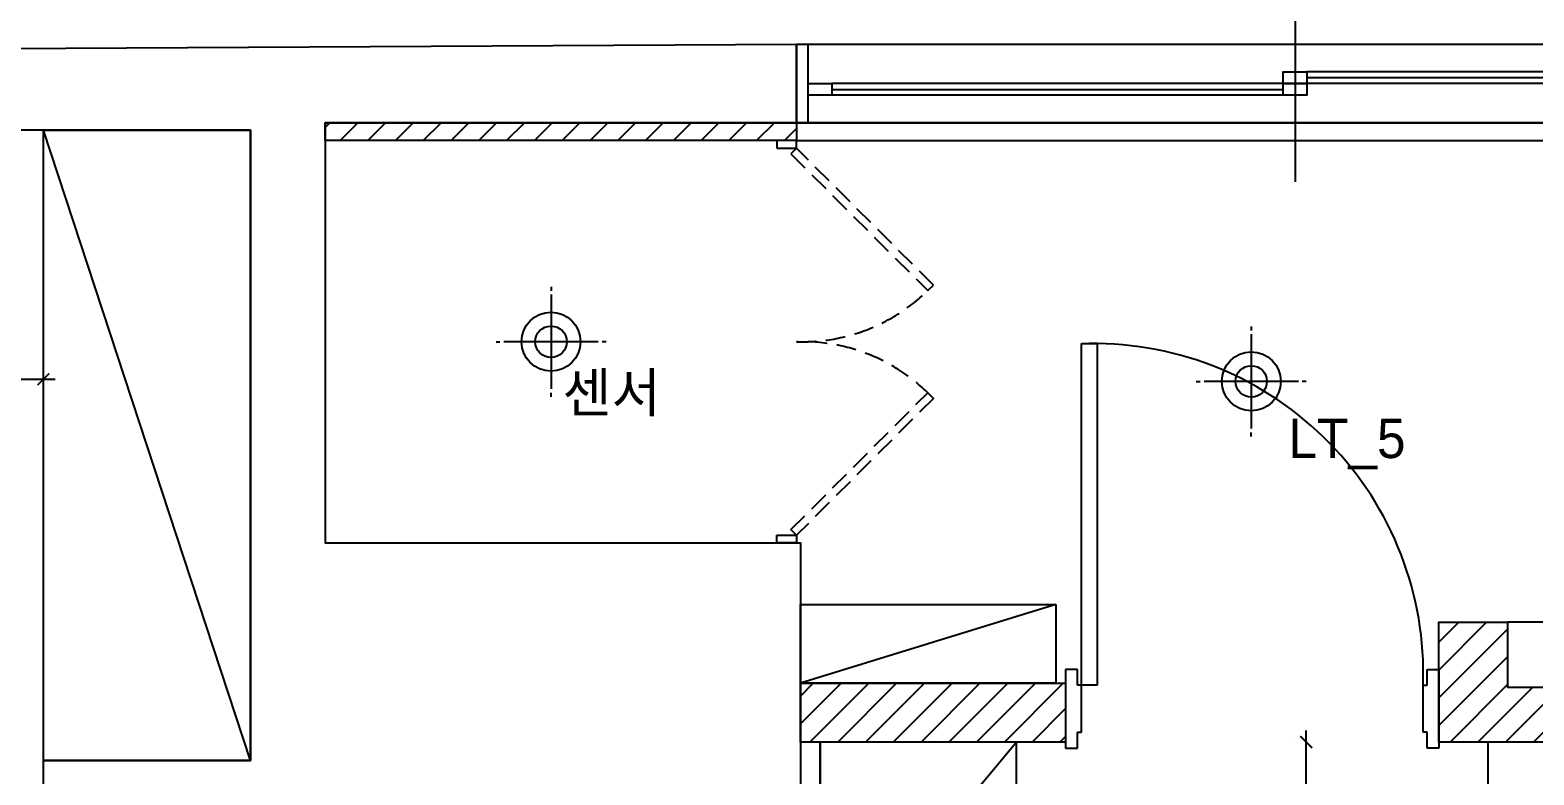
# Model space of a CAD drawing. Header units: inches. Extents: x 3778 to 56227, y -16914 to 35091.
# Drawn here: x 40345 to 44174, y -2982 to -1086 of the extents above; entities that cross this region are included whole.
import ezdxf

# ---------------------------------------------------------------- set-up
doc = ezdxf.new("R2010")
doc.units = ezdxf.units.IN
doc.header["$LTSCALE"] = 100
doc.header["$MEASUREMENT"] = 0
doc.header["$PDSIZE"] = 700.071425
doc.linetypes.add('DASHED', pattern=[0.75, 0.5, -0.25])
doc.linetypes.add('HID', pattern=[2.5, 1.5, -1])
for name, color, linetype in [('03-WAL NEW', 3, 'Continuous'), ('06-FUR', 6, 'Continuous'), ('07-DIM WAL', 5, 'Continuous'), ('2-con', 2, 'Continuous'), ('3.기호.계단선', 30, 'Continuous'), ('CEIL-DOOR', 6, 'Continuous'), ('CO-DO-FR', 7, 'Continuous'), ('CO-DOOR', 8, 'Continuous'), ('FUR', 8, 'DASHED'), ('HAT', 8, 'Continuous'), ('RC-LIGHT', 7, 'Continuous'), ('U-LANP', 6, 'Continuous'), ('도면층2', 2, 'Continuous'), ('도면층4', 4, 'Continuous'), ('도면층5', 5, 'Continuous')]:
    doc.layers.add(name, color=color, linetype=linetype)
doc.styles.add('HY 울릉도 L', font='')
doc.styles.add('코레일둥고', font='Korail_Round_Gothic_Medium.ttf')
doc.styles.get('HY 울릉도 L').set_extended_font_data('HY울릉도L')
doc.dimstyles.new('30', dxfattribs={"dimscale": 30, "dimtxt": 2, "dimasz": 1, "dimexe": 1, "dimexo": 1, "dimgap": 1, "dimtad": 1, "dimdec": 0, "dimrnd": 0.05, "dimdsep": 46, "dimlunit": 6, "dimtxsty": 'HY 울릉도 L', "dimblk": 'ARCHTICK', "dimcen": 2.5, "dimdle": 1, "dimclrd": 133, "dimclre": 133, "dimclrt": 30, "dimadec": 0, "dimazin": 0, "dimtfac": 1, "dimtdec": 0, "dimtix": 1, "dimtmove": 2, "dimatfit": 3, "dimldrblk": 'ARCHTICK', "dimfxl": 0, "dimlwd": -1, "dimlwe": -1, "dimarcsym": 0})

# ---------------------------------------------------------------- blocks, each defined once
blk = doc.blocks.new('cjvjf')
at = {"layer": '2-con'}
for points in [[(152882.5, 76193.5), (151682.5, 76193.5), (151682.5, 75123.5), (152892.5, 75123.5), (152892.5, 71496.5), (150915.5, 71496.5), (150915.5, 71696.5), (152731.5, 71696.5), (152731.5, 74371.5), (151165.5, 74371.5), (151165.1, 72491.5), (150965.5, 72491.5), (150965.5, 74569.5), (151492.5, 74569.5), (151492.5, 76174.5), (150867.5, 76174.5), (150867, 76382.7), (152882.5, 76393.5), (152882.5, 76193.5)], [(155977.5, 75131.5), (155197.5, 75131.5), (155197.5, 74921.5), (154692.5, 74921.5), (154692.5, 74756.5), (155362.5, 74756.5), (155362.5, 74966.5), (155977.5, 74966.5)]]:
    blk.add_lwpolyline(points, dxfattribs=at)
at = {"layer": '도면층2'}
blk.add_line((152882.5, 76193.5), (155336.5, 76193.5), dxfattribs=at)
at = {"layer": '도면층4'}
for p, q in [((154151.5, 76543.5), (154151.5, 76043.5)), ((152882.5, 76393.5), (155336.5, 76393.5)), ((152882.5, 76193.5), (152882.5, 76393.5)), ((152912.5, 76193.5), (152912.5, 76393.5)), ((154181.5, 76308.5), (155246.5, 76308.5)), ((152972.5, 76278.5), (154121.5, 76278.5)), ((155336.5, 76193.5), (152882.5, 76193.5))]:
    blk.add_line(p, q, dxfattribs=at)
for points in [[(154121.5, 76293.5), (154121.5, 76323.5), (154181.5, 76323.5), (154181.5, 76293.5)], [(152912.5, 76263.5), (152912.5, 76293.5), (152972.5, 76293.5), (152972.5, 76263.5)], [(154121.5, 76263.5), (154121.5, 76293.5), (154181.5, 76293.5), (154181.5, 76263.5)]]:
    blk.add_lwpolyline(points, close=True, dxfattribs=at)
at = {"layer": '도면층5'}
for p, q in [((155246.5, 76323.5), (154181.5, 76323.5)), ((154121.5, 76293.5), (152972.5, 76293.5)), ((154121.5, 76263.5), (152972.5, 76263.5)), ((155246.5, 76293.5), (154181.5, 76293.5))]:
    blk.add_line(p, q, dxfattribs=at)
blk = doc.blocks.new('cjscjdeh')
at = {"layer": '03-WAL NEW'}
h = blk.add_hatch(dxfattribs=at)
h.set_pattern_fill('_USER', color=8, scale=50, angle=45, pattern_type=0)
h.set_pattern_definition([(45, (-1723.9, -994.563), (-35.355339, 35.355339), [])])
h.paths.add_polyline_path([(152619.5, 78084.9), (152619.5, 77944.9), (151774.5, 77944.9), (151774.5, 78249.9), (151949.5, 78249.9), (151949.5, 78084.9)])
blk.add_line((150139.5, 79476.9), (152593.5, 79476.9), dxfattribs=at)
for points in [[(150139.5, 79476.9), (148939.5, 79476.9), (148939.5, 79521.9), (150139.5, 79521.9)], [(150149.5, 78094.9), (150824.5, 78094.9), (150824.5, 77944.9), (150149.5, 77944.9)]]:
    blk.add_lwpolyline(points, close=True, dxfattribs=at)
blk.add_lwpolyline([(152619.5, 78084.9), (152619.5, 77944.9), (151774.5, 77944.9), (151774.5, 78249.9), (151949.5, 78249.9), (151949.5, 78084.9), (152619.5, 78084.9)], dxfattribs=at)
at = {"layer": '06-FUR', "color": 8}
for p, q in [((148222.5, 77897.9), (148222.5, 79502.9)), ((148222.5, 79502.9), (148749.5, 79502.9)), ((148749.5, 77897.9), (148222.5, 79502.9)), ((148749.5, 79502.9), (148749.5, 77897.9)), ((150139.5, 79476.9), (150089.5, 79476.9)), ((150089.5, 79476.9), (150089.5, 79456.9)), ((150139.5, 79456.9), (150139.5, 79476.9)), ((150089.5, 79456.9), (150139.5, 79456.9)), ((150089.5, 78451.9), (150089.5, 78471.9)), ((150089.5, 78471.9), (150139.5, 78471.9)), ((150139.5, 78451.9), (150089.5, 78451.9)), ((150139.5, 78471.9), (150139.5, 78451.9)), ((150799.5, 78294.9), (150149.5, 78094.9)), ((150149.5, 78294.9), (150799.5, 78294.9)), ((150149.5, 78094.9), (150149.5, 78294.9)), ((150799.5, 78294.9), (150799.5, 78094.9)), ((150799.5, 78094.9), (150149.5, 78094.9)), ((150199.5, 77944.9), (150149.5, 77944.9)), ((150149.5, 77944.9), (150149.5, 75024.9)), ((150699.5, 77944.9), (150199.5, 77344.9)), ((150699.5, 77944.9), (150199.5, 77944.9)), ((150199.5, 77944.9), (150199.5, 77344.9)), ((150199.5, 75024.9), (150199.5, 77944.9)), ((150699.5, 77344.9), (150699.5, 77944.9)), ((152619.5, 77944.9), (151899.5, 77944.9)), ((151899.5, 77944.9), (151899.5, 74824.9)), ((148749.5, 77897.9), (148222.5, 77897.9))]:
    blk.add_line(p, q, dxfattribs=at)
at = {"layer": 'CO-DO-FR', "color": 8}
for p, q in [((150824.5, 78129.9), (150824.5, 77929.9)), ((150854.5, 78129.9), (150824.5, 78129.9)), ((150824.5, 78129.9), (150824.5, 78129.9)), ((150854.5, 78089.9), (150854.5, 78129.9)), ((151744.5, 78089.9), (151744.5, 78129.9)), ((151744.5, 78129.9), (151774.5, 78129.9)), ((151774.5, 78129.9), (151774.5, 77929.9)), ((151774.5, 78129.9), (151774.5, 78129.9)), ((150864.5, 78089.9), (150854.5, 78089.9)), ((150864.5, 77969.9), (150864.5, 78089.9)), ((151734.5, 77969.9), (151734.5, 78089.9)), ((151734.5, 78089.9), (151744.5, 78089.9)), ((150854.5, 77929.9), (150854.5, 77969.9)), ((150854.5, 77969.9), (150864.5, 77969.9)), ((151744.5, 77969.9), (151734.5, 77969.9)), ((151744.5, 77929.9), (151744.5, 77969.9)), ((150824.5, 77929.9), (150854.5, 77929.9)), ((151774.5, 77929.9), (151744.5, 77929.9))]:
    blk.add_line(p, q, dxfattribs=at)
at = {"layer": 'CO-DOOR', "color": 8}
for p, q in [((150864.5, 78089.9), (150864.5, 78959.9)), ((150864.5, 78959.9), (150904.5, 78959.9)), ((150904.5, 78959.9), (150904.5, 78089.9)), ((150904.5, 78089.9), (150864.5, 78089.9))]:
    blk.add_line(p, q, dxfattribs=at)
blk.add_arc((150894.5, 78119.4), 840.5, 357.9859, 90.6817, dxfattribs=at)
at = {"layer": 'FUR', "color": 8}
for p, q in [((150139.5, 79456.9), (150125.4, 79442.7)), ((150125.4, 79442.7), (150473.6, 79094.5)), ((150487.8, 79108.6), (150139.5, 79456.9)), ((150473.6, 79094.5), (150487.8, 79108.6)), ((150125.4, 78486), (150473.6, 78834.3)), ((150473.6, 78834.3), (150487.8, 78820.1)), ((150487.8, 78820.1), (150139.5, 78471.9)), ((150139.5, 78471.9), (150125.4, 78486))]:
    blk.add_line(p, q, dxfattribs=at)
for centre, start, end in [((150154, 79421.2), 268.1806, 315.6269), ((150154, 78507.6), 44.3731, 91.8194)]:
    blk.add_arc(centre, 457, start, end, dxfattribs=at)
at = {"layer": 'HAT', "color": 8, "linetype": 'Continuous'}
for p, q in [((148939.5, 79509.8), (148951.6, 79521.9)), ((148977.4, 79476.9), (149022.4, 79521.9)), ((149048.1, 79476.9), (149093.1, 79521.9)), ((149118.8, 79476.9), (149163.8, 79521.9)), ((149189.5, 79476.9), (149234.5, 79521.9)), ((149260.2, 79476.9), (149305.2, 79521.9)), ((149330.9, 79476.9), (149375.9, 79521.9)), ((149401.6, 79476.9), (149446.6, 79521.9)), ((149472.3, 79476.9), (149517.3, 79521.9)), ((149543, 79476.9), (149588, 79521.9)), ((149613.8, 79476.9), (149658.8, 79521.9)), ((149684.5, 79476.9), (149729.5, 79521.9)), ((149755.2, 79476.9), (149800.2, 79521.9)), ((149825.9, 79476.9), (149870.9, 79521.9)), ((149896.6, 79476.9), (149941.6, 79521.9)), ((149967.3, 79476.9), (150012.3, 79521.9)), ((150038, 79476.9), (150083, 79521.9)), ((150108.7, 79476.9), (150139.5, 79507.7)), ((150149.5, 78062.2), (150182.2, 78094.9)), ((150149.5, 77991.5), (150252.9, 78094.9)), ((150173.6, 77944.9), (150323.6, 78094.9)), ((150244.3, 77944.9), (150394.3, 78094.9)), ((150315, 77944.9), (150465, 78094.9)), ((150385.7, 77944.9), (150535.7, 78094.9)), ((150456.4, 77944.9), (150606.4, 78094.9)), ((150527.1, 77944.9), (150677.1, 78094.9)), ((150597.8, 77944.9), (150747.8, 78094.9)), ((150668.6, 77944.9), (150818.6, 78094.9)), ((150739.3, 77944.9), (150824.5, 78030.1)), ((150810, 77944.9), (150824.5, 77959.4))]:
    blk.add_line(p, q, dxfattribs=at)
blk.add_blockref('cjvjf', (-2743, 3328.4))
blk = doc.blocks.new('매입등')
at = {"layer": 'HAT', "color": 1}
for p, q in [((0, 140), (0, 130)), ((0, 120), (0, -120)), ((-140, 0), (-130, 0)), ((120, 0), (-120, 0)), ((140, 0), (130, 0)), ((-140, 0), (-130, 0)), ((0, -140), (0, -130))]:
    blk.add_line(p, q, dxfattribs=at)
blk.add_circle((0, 0), 40, dxfattribs=at)
at = {"layer": 'U-LANP'}
blk.add_circle((0, 0), 75, dxfattribs=at)
blk = doc.blocks.new('A$C59950440')
at = {"layer": 'CEIL-DOOR'}
blk.add_blockref('매입등', (140, 140), dxfattribs=at)
blk = doc.blocks.new('_ArchTick')
at = {"color": 0, "linetype": 'ByBlock', "const_width": 0.15}
blk.add_lwpolyline([(-0.5, -0.5), (0.5, 0.5)], dxfattribs=at)
blk = doc.blocks.new('*D238')
at = {"layer": '07-DIM WAL', "color": 133}
for p, q in [((43594, -3424), (43594, -2869)), ((43564, -2899), (43564, -2899)), ((43564, -3394), (43564, -3394))]:
    blk.add_line(p, q, dxfattribs=at)
at = {"layer": 'Defpoints', "color": 0}
for p in [(43594, -2899), (43594, -2899), (43594, -3394)]:
    blk.add_point(p, dxfattribs=at)
at = {"layer": '07-DIM WAL', "color": 133, "xscale": 30, "yscale": 30, "zscale": 30}
for p, rotation in [((43594, -2899), 90), ((43594, -3394), 270)]:
    blk.add_blockref('_ArchTick', p, dxfattribs=dict(at, rotation=rotation))
at = {"layer": '07-DIM WAL', "color": 30, "insert": (43532.7, -3146.5), "char_height": 60, "attachment_point": 5, "rotation": 90, "style": 'HY 울릉도 L'}
blk.add_mtext('495', dxfattribs=at)
blk = doc.blocks.new('*D241')
at = {"layer": '07-DIM WAL', "color": 133}
blk.add_line((39556.5, -1975), (40409.5, -1975), dxfattribs=at)
at = {"layer": 'Defpoints', "color": 0}
for p in [(39586.5, -1975), (40379.5, -1975), (40379.5, -1975)]:
    blk.add_point(p, dxfattribs=at)
at = {"layer": '07-DIM WAL', "color": 133, "xscale": 30, "yscale": 30, "zscale": 30, "rotation": 180}
blk.add_blockref('_ArchTick', (39586.5, -1975), dxfattribs=at)
at = {"layer": '07-DIM WAL', "color": 133, "xscale": 30, "yscale": 30, "zscale": 30}
blk.add_blockref('_ArchTick', (40379.5, -1975), dxfattribs=at)
at = {"layer": '07-DIM WAL', "color": 30, "insert": (39983, -1913.6), "char_height": 60, "attachment_point": 5, "style": 'HY 울릉도 L'}
blk.add_mtext('793', dxfattribs=at)

msp = doc.modelspace()

# ---------------------------------------------------------------- block references
msp.add_blockref('cjscjdeh', (-107843, -80843.8))
at = {"layer": 'RC-LIGHT'}
for p in [(41531.5, -2019.5), (43314, -2120.5)]:
    msp.add_blockref('A$C59950440', p, dxfattribs=at)

# ---------------------------------------------------------------- texts
at = {"layer": '3.기호.계단선', "linetype": 'HID', "style": '코레일둥고'}
for s, p in [('센서', (41700.3, -2058.8)), ('LT_5', (43548.6, -2175.7))]:
    msp.add_text(s, height=100, dxfattribs=at).set_placement(p)

# ---------------------------------------------------------------- dimensions: what is measured, and where the dimension line sits
at = {"layer": '07-DIM WAL'}
dim = msp.add_linear_dim(base=(40379.5, -1975), p1=(39586.5, -1975), p2=(40379.5, -1975), dimstyle='30', override={"dimfxl": 1.25, "dimarcsym": 2}, dxfattribs=at)
dim.commit()
dim.dimension.update_dxf_attribs({"geometry": '*D241', "text_midpoint": (39983, -1913.6)})
dim = msp.add_linear_dim(base=(43594, -2899), p1=(43594, -3394), p2=(43594, -2899), angle=90, dimstyle='30', override={"dimfxl": 1.25, "dimarcsym": 2}, dxfattribs=at)
dim.commit()
dim.dimension.update_dxf_attribs({"geometry": '*D238', "text_midpoint": (43532.7, -3146.5)})

doc.saveas('drawing.dxf')
